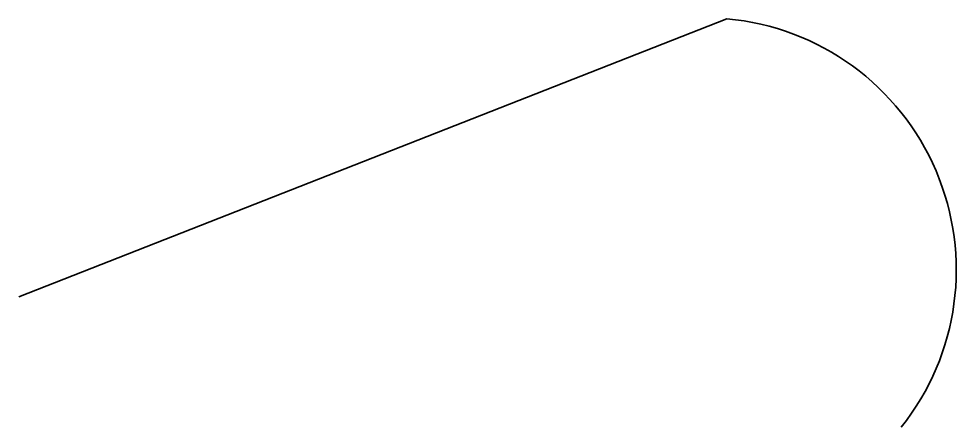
# Model space of a CAD drawing. Header units: millimetres. Extents: x -140 to 74, y -26 to 66.
import ezdxf

# ---------------------------------------------------------------- set-up
doc = ezdxf.new("R2010")
doc.units = ezdxf.units.MM
doc.layers.add('粗实线层', color=7, linetype='Continuous', lineweight=35)

msp = doc.modelspace()

# ---------------------------------------------------------------- linework, layer by layer
at = {"layer": '粗实线层'}
msp.add_line((-139.52, 3.11), (21.57, 66.34), dxfattribs=at)
msp.add_arc((16.42, 9.26), 57.32, 321.4062, 84.8414, dxfattribs=at)

doc.saveas('drawing.dxf')
